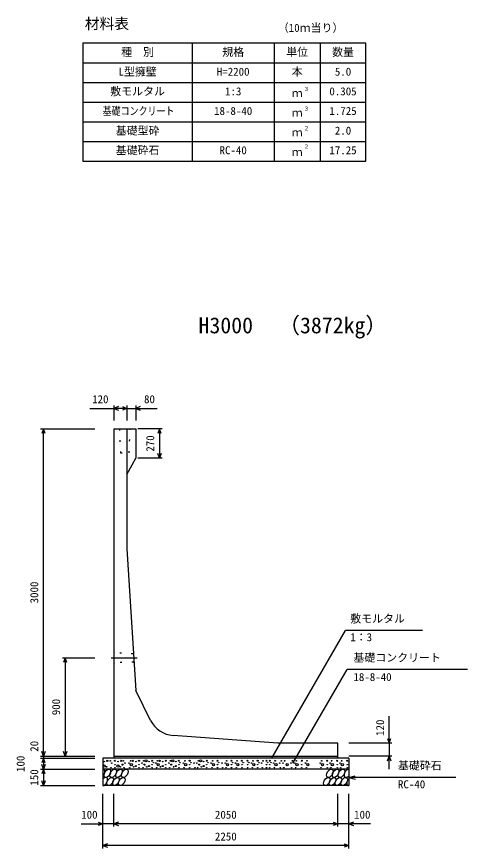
# Model space of a CAD drawing. Units: millimetres, scale not verified. Extents: x -50400 to 50400, y -17820 to 17820.
# Drawn here: x 35935 to 40059, y -8479 to -858 of the extents above; entities that cross this region are included whole.
import ezdxf
from ezdxf.enums import TextEntityAlignment as Align

# ---------------------------------------------------------------- set-up
doc = ezdxf.new("R2010")
doc.units = ezdxf.units.MM
doc.header["$LTSCALE"] = 60
doc.linetypes.add('DOTTED', pattern=[1.75, 0.25, -1.5])
doc.linetypes.add('LONG_DASHED_DOTTED', pattern=[15.25, 12, -1.5, 0.25, -1.5])
for name, color, linetype, lineweight in [('0-0_CENTER', 7, 'LONG_DASHED_DOTTED', 25), ('0-1_DIM', 7, 'Continuous', 25), ('0-3_HATCH', 6, 'Continuous', 25), ('0-4_HYO', 3, 'Continuous', 25), ('0-5_HYO2', 4, 'Continuous', 25), ('0-6_OUTLINE', 1, 'Continuous', 25), ('0-7_OUTLINE2', 4, 'DOTTED', 25), ('0-8_TXT', 7, 'Continuous', 25)]:
    doc.layers.add(name, color=color, linetype=linetype, lineweight=lineweight)
doc.styles.add('ＭＳ ゴシック', font='')
doc.styles.get('ＭＳ ゴシック').set_extended_font_data('MS Gothic')

msp = doc.modelspace()

# ---------------------------------------------------------------- linework, layer by layer
at = {"layer": '0-0_CENTER'}
msp.add_line((36800.89, -6733.77), (37036.53, -6733.77), dxfattribs=at)
at = {"layer": '0-1_DIM'}
for p, q in [((36604.64, -4446.88), (36824.5, -4446.88)), ((36824.5, -4421.88), (36824.5, -4558.77)), ((36944.5, -4446.88), (36824.5, -4446.88)), ((36944.5, -4421.88), (36944.5, -4558.77)), ((36944.5, -4446.88), (37024.5, -4446.88)), ((37024.5, -4421.88), (37024.5, -4558.77)), ((37024.5, -4446.88), (37220.46, -4446.88)), ((36154.5, -4633.77), (36649.5, -4633.77)), ((36179.5, -7633.77), (36179.5, -4633.77)), ((37265.91, -4633.77), (37044, -4633.77)), ((37240.91, -4633.77), (37240.91, -4903.77)), ((37265.91, -4903.77), (37044, -4903.77)), ((38274.15, -7645.1), (38945.42, -6482.42)), ((39647.83, -6482.42), (38945.42, -6482.42)), ((36354.5, -6733.77), (36649.5, -6733.77)), ((36379.5, -6733.77), (36379.5, -7633.77)), ((38463.63, -7699.49), (38959.9, -6839.93)), ((40059.44, -6839.93), (38959.9, -6839.93)), ((39344.5, -7513.77), (39344.5, -7266.08)), ((39369.5, -7513.77), (38974.5, -7513.77)), ((39344.5, -7513.77), (39344.5, -7633.77)), ((36154.5, -7633.77), (36649.5, -7633.77)), ((36154.5, -7653.77), (36649.5, -7653.77)), ((36179.5, -7633.77), (36179.5, -7653.77)), ((36179.5, -7653.77), (36179.5, -7753.77)), ((39369.5, -7633.77), (38974.5, -7633.77)), ((39344.5, -7753.77), (39344.5, -7633.77)), ((36154.5, -7753.77), (36649.5, -7753.77)), ((36179.5, -7753.77), (36179.5, -7903.77)), ((38974.5, -7828.77), (39032.46, -7813.25)), ((39954.82, -7828.77), (38974.5, -7828.77)), ((38974.5, -7828.77), (39032.46, -7844.3)), ((36154.5, -7903.77), (36649.5, -7903.77)), ((36724.5, -8478.77), (36724.5, -7978.77)), ((36824.5, -8278.77), (36824.5, -7978.77)), ((38874.5, -8278.77), (38874.5, -7978.77)), ((38874.5, -8278.77), (38874.5, -7978.77)), ((38974.5, -8478.77), (38974.5, -7978.77)), ((36524.96, -8253.77), (36724.5, -8253.77)), ((36824.5, -8253.77), (36724.5, -8253.77)), ((38874.5, -8253.77), (36824.5, -8253.77)), ((38974.5, -8253.77), (38874.5, -8253.77)), ((39174.04, -8253.77), (38974.5, -8253.77)), ((38974.5, -8453.77), (36724.5, -8453.77))]:
    msp.add_line(p, q, dxfattribs=at)
for points in [[(36866.79, -4431.49), (36824.5, -4446.88), (36866.79, -4462.27)], [(36902.21, -4431.49), (36944.5, -4446.88), (36902.21, -4462.27)], [(37066.79, -4431.49), (37024.5, -4446.88), (37066.79, -4462.27)], [(36194.89, -4676.06), (36179.5, -4633.77), (36164.11, -4676.06)], [(37256.3, -4676.06), (37240.91, -4633.77), (37225.52, -4676.06)], [(37256.3, -4861.49), (37240.91, -4903.77), (37225.52, -4861.49)], [(36394.89, -6776.06), (36379.5, -6733.77), (36364.11, -6776.06)], [(39329.11, -7471.49), (39344.5, -7513.77), (39359.89, -7471.49)], [(36194.89, -7591.49), (36179.5, -7633.77), (36164.11, -7591.49)], [(36394.89, -7591.49), (36379.5, -7633.77), (36364.11, -7591.49)], [(36194.89, -7696.06), (36179.5, -7653.77), (36164.11, -7696.06)], [(39329.11, -7676.06), (39344.5, -7633.77), (39359.89, -7676.06)], [(36194.89, -7711.49), (36179.5, -7753.77), (36164.11, -7711.49)], [(36194.89, -7796.06), (36179.5, -7753.77), (36164.11, -7796.06)], [(36194.89, -7861.49), (36179.5, -7903.77), (36164.11, -7861.49)], [(36682.21, -8238.38), (36724.5, -8253.77), (36682.21, -8269.17)], [(36866.79, -8238.38), (36824.5, -8253.77), (36866.79, -8269.17)], [(38832.21, -8238.38), (38874.5, -8253.77), (38832.21, -8269.17)], [(39016.79, -8238.38), (38974.5, -8253.77), (39016.79, -8269.17)], [(36766.79, -8438.38), (36724.5, -8453.77), (36766.79, -8469.17)], [(38932.21, -8438.38), (38974.5, -8453.77), (38932.21, -8469.17)]]:
    msp.add_lwpolyline(points, dxfattribs=at)
at = {"layer": '0-3_HATCH'}
for centre, radius in [((36736.4, -7683.6), 2.5), ((36764.44, -7676.6), 5), ((36791.57, -7676.6), 2.5), ((36805.59, -7697.61), 2.5), ((36834.47, -7675.72), 5), ((36862.51, -7683.6), 2.5), ((36890.54, -7676.6), 5), ((36911.57, -7676.6), 2.5), ((36925.59, -7697.61), 2.5), ((36963.41, -7697.61), 2.5), ((36977.43, -7676.6), 2.5), ((36998.46, -7676.6), 5), ((37026.49, -7683.6), 2.5), ((37054.53, -7675.72), 5), ((37083.41, -7697.61), 2.5), ((37097.43, -7676.6), 2.5), ((37118.46, -7676.6), 10), ((37146.49, -7683.6), 2.5), ((37174.53, -7675.72), 5), ((37185.87, -7693.29), 2.5), ((37208.63, -7697.61), 2.5), ((37222.65, -7676.6), 2.5), ((37243.68, -7676.6), 5), ((37271.72, -7683.6), 2.5), ((37299.76, -7675.72), 5), ((37328.63, -7697.61), 2.5), ((37342.65, -7676.6), 2.5), ((37363.68, -7676.6), 10), ((37391.72, -7683.6), 2.5), ((37419.76, -7675.72), 5), ((37431.1, -7693.29), 2.5), ((37460.56, -7697.61), 2.5), ((37474.58, -7676.6), 2.5), ((37518.2, -7675.72), 5), ((37529.54, -7693.29), 2.5), ((37559, -7697.61), 2.5), ((37583.33, -7697.61), 2.5), ((37597.35, -7676.6), 2.5), ((37618.38, -7676.6), 10), ((37646.41, -7683.6), 2.5), ((37674.45, -7675.72), 5), ((37685.79, -7693.29), 2.5), ((37715.25, -7697.61), 2.5), ((37729.27, -7676.6), 2.5), ((37772.89, -7675.72), 5), ((37784.23, -7693.29), 2.5), ((37813.69, -7697.61), 2.5), ((37843.68, -7697.61), 2.5), ((37857.7, -7676.6), 2.5), ((37901.32, -7675.72), 5), ((37912.66, -7693.29), 2.5), ((37937.6, -7697.61), 2.5), ((37951.62, -7676.6), 2.5), ((37996.42, -7675.72), 5), ((38007.76, -7693.29), 2.5), ((38048.3, -7675.72), 5), ((38059.63, -7693.29), 2.5), ((38084.58, -7697.61), 2.5), ((38098.6, -7676.6), 2.5), ((38140.28, -7675.72), 5), ((38151.62, -7693.29), 2.5), ((38176.57, -7697.61), 2.5), ((38190.59, -7676.6), 2.5), ((38221.34, -7675.72), 5), ((38232.68, -7693.29), 2.5), ((38251.04, -7675.72), 5), ((38262.38, -7693.29), 2.5), ((38286.7, -7697.61), 2.5), ((38300.72, -7676.6), 2.5), ((38341.97, -7697.61), 2.5), ((38355.99, -7676.6), 2.5), ((38372.85, -7697.61), 2.5), ((38386.87, -7676.6), 2.5), ((38444.99, -7697.61), 2.5), ((38459.01, -7676.6), 2.5), ((38480.11, -7697.61), 2.5), ((38494.12, -7676.6), 2.5), ((38544.17, -7675.72), 5), ((38578.15, -7697.61), 2.5), ((38592.17, -7676.6), 2.5), ((38713.1, -7697.61), 2.5), ((38727.11, -7676.6), 2.5), ((38777.16, -7675.72), 5), ((38803.13, -7697.61), 2.5), ((38817.14, -7676.6), 2.5), ((38869.19, -7675.72), 5), ((38894.26, -7697.61), 2.5), ((38908.28, -7676.6), 2.5), ((38960.32, -7675.72), 5), ((36736.4, -7724.75), 10), ((36757.43, -7731.75), 2.5), ((36798.58, -7739.63), 2.5), ((36834.47, -7711.61), 2.5), ((36834.47, -7739.63), 2.5), ((36862.51, -7724.75), 10), ((36883.53, -7731.75), 2.5), ((36904.56, -7711.61), 5), ((36918.58, -7739.63), 2.5), ((36970.42, -7739.63), 2.5), ((36984.44, -7711.61), 10), ((37005.47, -7731.75), 2.5), ((37026.49, -7724.75), 5), ((37054.53, -7711.61), 2.5), ((37054.53, -7739.63), 2.5), ((37090.42, -7739.63), 2.5), ((37104.44, -7711.61), 5), ((37125.47, -7731.75), 2.5), ((37146.49, -7724.75), 5), ((37174.53, -7711.61), 2.5), ((37174.53, -7739.63), 2.5), ((37215.64, -7739.63), 2.5), ((37229.66, -7711.61), 10), ((37250.69, -7731.75), 2.5), ((37271.72, -7724.75), 5), ((37299.76, -7711.61), 2.5), ((37299.76, -7739.63), 2.5), ((37335.64, -7739.63), 2.5), ((37349.66, -7711.61), 5), ((37370.69, -7731.75), 2.5), ((37391.72, -7724.75), 5), ((37419.76, -7711.61), 2.5), ((37419.76, -7739.63), 2.5), ((37467.57, -7739.63), 2.5), ((37481.59, -7711.61), 10), ((37518.2, -7711.61), 2.5), ((37518.2, -7739.63), 2.5), ((37566.01, -7739.63), 2.5), ((37590.34, -7739.63), 2.5), ((37604.36, -7711.61), 5), ((37625.39, -7731.75), 2.5), ((37646.41, -7724.75), 5), ((37674.45, -7711.61), 2.5), ((37674.45, -7739.63), 2.5), ((37722.26, -7739.63), 2.5), ((37736.28, -7711.61), 10), ((37772.89, -7711.61), 2.5), ((37772.89, -7739.63), 2.5), ((37820.7, -7739.63), 2.5), ((37850.69, -7739.63), 2.5), ((37864.71, -7711.61), 10), ((37901.32, -7711.61), 2.5), ((37901.32, -7739.63), 2.5), ((37944.61, -7739.63), 2.5), ((37958.63, -7711.61), 10), ((37996.42, -7711.61), 2.5), ((37996.42, -7739.63), 2.5), ((38048.3, -7711.61), 2.5), ((38048.3, -7739.63), 2.5), ((38091.59, -7739.63), 2.5), ((38105.61, -7711.61), 10), ((38140.28, -7711.61), 2.5), ((38140.28, -7739.63), 2.5), ((38183.58, -7739.63), 2.5), ((38221.34, -7711.61), 2.5), ((38221.34, -7739.63), 2.5), ((38251.04, -7711.61), 2.5), ((38251.04, -7739.63), 2.5), ((38293.71, -7739.63), 2.5), ((38307.73, -7711.61), 10), ((38348.98, -7739.63), 2.5), ((38379.86, -7739.63), 2.5), ((38410.75, -7711.61), 10), ((38452, -7739.63), 2.5), ((38487.12, -7739.63), 2.5), ((38501.14, -7711.61), 10), ((38544.17, -7711.61), 2.5), ((38544.17, -7739.63), 2.5), ((38585.16, -7739.63), 2.5), ((38599.18, -7711.61), 10), ((38720.11, -7739.63), 2.5), ((38734.13, -7711.61), 10), ((38777.16, -7711.61), 2.5), ((38777.16, -7739.63), 2.5), ((38810.14, -7739.63), 2.5), ((38824.16, -7711.61), 10), ((38869.19, -7711.61), 2.5), ((38869.19, -7739.63), 2.5), ((38901.27, -7739.63), 2.5), ((38915.29, -7711.61), 10), ((38960.32, -7711.61), 2.5), ((38960.32, -7739.63), 2.5)]:
    msp.add_circle(centre, radius, dxfattribs=at)
for centre, start_param, end_param in [((36712.13, -7791.3), 4.385593, 6.6745444), ((38960.64, -7791.3), 0.3357715, 4.4411806), ((36737.46, -7866.29), 3.5111464, 7.548991), ((38985.96, -7866.29), 1.2110787, 3.5658734)]:
    msp.add_ellipse(centre, major_axis=(21.81, 35.31), ratio=0.5792, start_param=start_param, end_param=end_param, dxfattribs=at)
for centre in [(36765.34, -7791.3), (36818.55, -7791.3), (36871.76, -7791.3), (36924.97, -7791.3), (38801.01, -7791.3), (38854.22, -7791.3), (38907.43, -7791.3), (36790.66, -7866.29), (36843.87, -7866.29), (36897.08, -7866.29), (38773.13, -7866.29), (38826.34, -7866.29), (38879.54, -7866.29), (38932.75, -7866.29)]:
    msp.add_ellipse(centre, major_axis=(21.81, 35.31), ratio=0.5792, dxfattribs=at)
at = {"layer": '0-4_HYO'}
for p, q in [((37542, -1100.77), (37542, -2180.77)), ((38292, -1100.77), (38292, -2180.77)), ((38712, -1100.77), (38712, -2180.77)), ((36542, -1280.77), (39132, -1280.77))]:
    msp.add_line(p, q, dxfattribs=at)
msp.add_lwpolyline([(36542, -2180.77), (39132, -2180.77), (39132, -1100.77), (36542, -1100.77)], close=True, dxfattribs=at)
at = {"layer": '0-5_HYO2'}
for p, q in [((36542, -1460.77), (39132, -1460.77)), ((36542, -1640.77), (39132, -1640.77)), ((36542, -1820.77), (39132, -1820.77)), ((36542, -2000.77), (39132, -2000.77))]:
    msp.add_line(p, q, dxfattribs=at)
at = {"layer": '0-6_OUTLINE'}
for p, q in [((36824.5, -4633.77), (37024.5, -4633.77)), ((36824.5, -4633.77), (36824.5, -7653.77)), ((37024.5, -4633.77), (37024.5, -4903.77)), ((36944.5, -5053.77), (37024.5, -4903.77)), ((37160.89, -7306.55), (37024.5, -7033.77)), ((38324.5, -7513.77), (37366.36, -7444.09)), ((38874.5, -7513.77), (38324.5, -7513.77)), ((38874.5, -7653.77), (38874.5, -7513.77)), ((38974.5, -7653.77), (36724.5, -7653.77)), ((36724.5, -7653.77), (36724.5, -7903.77)), ((36824.5, -7633.77), (38874.5, -7633.77)), ((38974.5, -7653.77), (38974.5, -7903.77)), ((38974.5, -7753.77), (36724.5, -7753.77)), ((38974.5, -7903.77), (36724.5, -7903.77))]:
    msp.add_line(p, q, dxfattribs=at)
msp.add_lwpolyline([(36944.5, -4633.77), (36944.5, -5733.77), (37024.5, -7033.77)], dxfattribs=at)
msp.add_arc((37384.5, -7194.75), 250, 206.56505, 265.84036, dxfattribs=at)
at = {"layer": '0-7_OUTLINE2'}
for p, q in [((36874.5, -4633.77), (36884.5, -4853.77)), ((36964.5, -4853.77), (36974.5, -4633.77)), ((36884.5, -4853.77), (36964.5, -4853.77)), ((36829.5, -6688.77), (36824.5, -6683.77)), ((36998.72, -6696.27), (36829.5, -6688.77)), ((36998.72, -6696.27), (37003.42, -6691.27)), ((36829.5, -6778.77), (36824.5, -6783.77)), ((37003.34, -6771.27), (36829.5, -6778.77)), ((37003.34, -6771.27), (37008.65, -6776.27))]:
    msp.add_line(p, q, dxfattribs=at)

# ---------------------------------------------------------------- texts
at = {"layer": '0-1_DIM', "style": 'ＭＳ ゴシック'}
for s, p in [('120', (36625.86, -4421.88)), ('80', (37100.76, -4421.88)), ('敷モルタル', (38988.27, -6432.42)), ('1：3', (38988.27, -6602.54)), ('基礎コンクリート', (39017.15, -6789.93)), ('18-8-40', (39017.15, -6967.56)), ('基礎砕石', (39424.75, -7778.77)), ('RC-40', (39424.75, -7950.15)), ('100', (36525.86, -8228.77)), ('2050', (37749.5, -8228.77)), ('100', (39023.14, -8228.77)), ('2250', (37749.5, -8428.77))]:
    msp.add_text(s, height=73.31, dxfattribs=at).set_placement(p, align=Align.BOTTOM_LEFT)
for s, p in [('270', (37215.91, -4843.77)), ('3000', (36154.5, -6233.77)), ('900', (36354.5, -7258.77)), ('120', (39319.5, -7448.13)), ('20', (36154.5, -7593.71)), ('100', (36029.5, -7778.77)), ('150', (36154.5, -7903.77))]:
    msp.add_text(s, height=73.31, rotation=90, dxfattribs=at).set_placement(p, align=Align.BOTTOM_LEFT)
at = {"layer": '0-8_TXT', "style": 'ＭＳ ゴシック'}
for s, height, p in [('材料表', 98.97, (36558.67, -1000.77)), ('（10ｍ当り）', 73.31, (38325.33, -1019.1)), ('種\u3000別', 73.31, (36892, -1240.77)), ('規格', 73.31, (37817, -1240.77)), ('単位', 73.31, (38402, -1240.77)), ('数量', 73.31, (38822, -1240.77)), ('L型擁壁', 73.31, (36867, -1420.77)), ('H=2200', 73.31, (37767, -1420.77)), ('本', 73.31, (38452, -1420.77)), ('5.0', 73.31, (38847, -1420.77)), ('敷モルタル', 73.31, (36792, -1600.77)), ('1:3', 73.31, (37842, -1600.77)), ('３', 36.66, (38561.24, -1550.15)), ('0.305', 73.31, (38797, -1600.77)), ('ｍ', 73.31, (38452, -1617.44)), ('18-8-40', 73.31, (37742, -1780.77)), ('ｍ', 73.31, (38452, -1797.44)), ('３', 36.66, (38561.24, -1730.15)), ('1.725', 73.31, (38797, -1780.77)), ('基礎型砕', 73.31, (36842, -1960.77)), ('ｍ', 73.31, (38452, -1977.44)), ('２', 36.66, (38561.24, -1910.15)), ('2.0', 73.31, (38847, -1960.77)), ('基礎砕石', 73.31, (36842, -2140.77)), ('RC-40', 73.31, (37792, -2140.77)), ('２', 36.66, (38561.24, -2076.82)), ('17.25', 73.31, (38797, -2140.77)), ('ｍ', 73.31, (38452, -2157.44)), ('H3000', 146.6, (37599.5, -3803.53)), ('（3872kg）', 146.6, (38328.12, -3803.53))]:
    msp.add_text(s, height=height, dxfattribs=at).set_placement(p, align=Align.BOTTOM_LEFT)
at = {"layer": '0-8_TXT', "style": 'ＭＳ ゴシック', "width": 0.8}
msp.add_text('基礎コンクリート', height=73.31, dxfattribs=at).set_placement((36722, -1780.77), align=Align.BOTTOM_LEFT)

doc.saveas('drawing.dxf')
